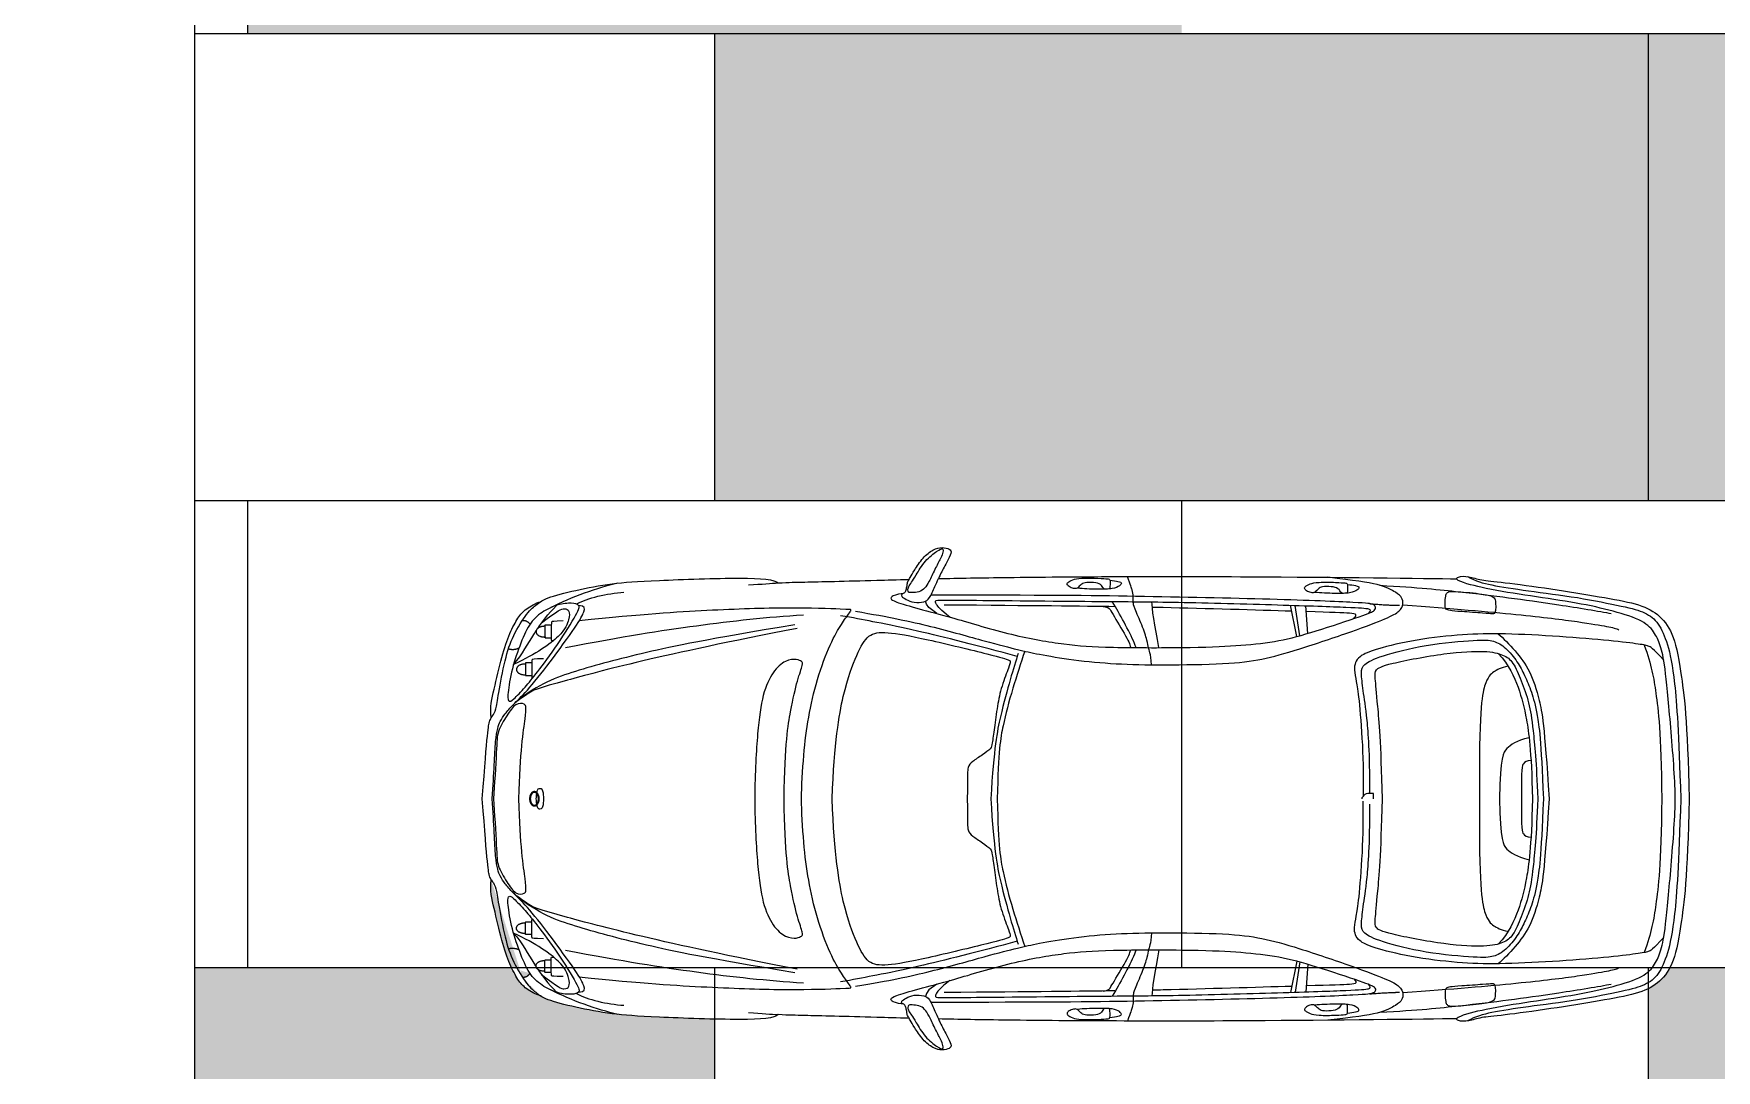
# Model space of a CAD drawing. Header units: metres. Extents: x 1203 to 2640, y 535 to 1122.
# Drawn here: x 1232.49 to 1239.81, y 590.87 to 595.38 of the extents above; entities that cross this region are included whole.
import ezdxf

# ---------------------------------------------------------------- set-up
doc = ezdxf.new("R2010")
doc.units = ezdxf.units.M
doc.layers.add('car', color=253, linetype='Continuous')
doc.layers.add('line work', color=7, linetype='Continuous')
picture_1 = doc.add_image_def('image1.png', size_in_pixel=(941, 730))

msp = doc.modelspace()

# ---------------------------------------------------------------- hatches: boundary and pattern name
at = {"layer": 'line work', "lineweight": -3}
h = msp.add_hatch(color=9, dxfattribs=at)
h.dxf.hatch_style = 1
h.paths.add_polyline_path([(1237.488, 597.408), (1233.424, 597.408), (1233.424, 595.376), (1237.488, 595.376)])
h = msp.add_hatch(color=8, dxfattribs=at)
h.dxf.hatch_style = 1
h.paths.add_polyline_path([(1239.52, 595.376), (1235.456, 595.376), (1235.456, 593.344), (1239.52, 593.344)])
h = msp.add_hatch(color=9, dxfattribs=at)
h.dxf.hatch_style = 1
h.paths.add_polyline_path([(1243.584, 595.376), (1239.52, 595.376), (1239.52, 593.344), (1243.584, 593.344)])
h = msp.add_hatch(color=9, dxfattribs=at)
h.dxf.hatch_style = 1
edge = h.paths.add_edge_path()
edge.add_spline(control_points=[(1235.456, 591.088), (1235.3731, 591.0899), (1235.1715, 591.0978), (1235.0797, 591.1034), (1235.0335, 591.1085)], knot_values=[46.563388, 46.563388, 46.563388, 46.563388, 47.247871, 48.095974, 48.095974, 48.095974, 48.095974], degree=3, periodic=0)
edge.add_spline(control_points=[(1235.0335, 591.1085), (1235.0252, 591.1094), (1234.9636, 591.1168), (1234.8465, 591.1391), (1234.733, 591.1688), (1234.7054, 591.1837), (1234.6973, 591.1892), (1234.6973, 591.1892), (1234.6973, 591.1892), (1234.6973, 591.1892)], knot_values=[43.832254, 43.832254, 43.832254, 43.832254, 43.98415, 44.98415, 45.98415, 46.563388, 46.563388, 46.563388, 46.563388, 46.563388, 46.563388, 46.563388], degree=3, periodic=0)
edge.add_spline(control_points=[(1234.6973, 591.1892), (1234.6914, 591.1931), (1234.6752, 591.2065), (1234.6506, 591.2249), (1234.6251, 591.2608), (1234.6187, 591.2705)], knot_values=[6.669698, 6.669698, 6.669698, 6.669698, 7.09046, 8.09046, 8.420762, 8.420762, 8.420762, 8.420762], degree=3, periodic=0)
edge.add_spline(control_points=[(1234.6973, 591.1892), (1234.6775, 591.1951), (1234.6308, 591.2209), (1234.6021, 591.2534), (1234.5811, 591.2915), (1234.5717, 591.312)], knot_values=[41.033152, 41.033152, 41.033152, 41.033152, 42.033152, 43.033152, 43.832254, 43.832254, 43.832254, 43.832254], degree=3, periodic=0)
edge.add_spline(control_points=[(1234.6518, 591.2872), (1234.6398, 591.2693), (1234.6187, 591.2705)], knot_values=[0, 0, 0, 1, 1, 1], degree=2, periodic=0)
edge.add_spline(control_points=[(1234.4829, 591.6944), (1234.4772, 591.6463), (1234.4943, 591.5784), (1234.5292, 591.423), (1234.5552, 591.3493), (1234.5694, 591.3171), (1234.5717, 591.312)], knot_values=[37.832254, 37.832254, 37.832254, 37.832254, 38.832254, 39.832254, 40.832254, 41.033152, 41.033152, 41.033152, 41.033152], degree=3, periodic=0)
edge.add_line((1234.5717, 591.312), (1233.1927, 591.312))
edge.add_line((1233.1927, 591.312), (1233.1927, 589.28))
edge.add_line((1233.1927, 589.28), (1234.5257, 589.28))
edge.add_spline(control_points=[(1234.5257, 589.28), (1234.5269, 589.2844), (1234.5398, 589.3324), (1234.5646, 589.4027), (1234.6001, 589.4695), (1234.6308, 589.5043), (1234.6775, 589.5302), (1234.6973, 589.536)], knot_values=[28.738873, 28.738873, 28.738873, 28.738873, 28.83926, 29.83926, 30.83926, 31.83926, 32.83926, 32.83926, 32.83926, 32.83926], degree=3, periodic=0)
edge.add_spline(control_points=[(1234.6973, 589.536), (1234.7054, 589.5415), (1234.733, 589.5565), (1234.8465, 589.5861), (1234.9636, 589.6084), (1235.0252, 589.6158), (1235.0335, 589.6167)], knot_values=[26.007738, 26.007738, 26.007738, 26.007738, 26.586976, 27.586976, 28.586976, 28.738873, 28.738873, 28.738873, 28.738873], degree=3, periodic=0)
edge.add_spline(control_points=[(1235.0335, 589.6167), (1235.0797, 589.6218), (1235.1715, 589.6274), (1235.3731, 589.6354), (1235.456, 589.6372)], knot_values=[24.475153, 24.475153, 24.475153, 24.475153, 25.323256, 26.007738, 26.007738, 26.007738, 26.007738], degree=3, periodic=0)
edge.add_line((1235.456, 589.6372), (1235.456, 591.088))
h = msp.add_hatch(color=9, dxfattribs=at)
h.dxf.hatch_style = 1
edge = h.paths.add_edge_path()
edge.add_line((1243.584, 591.312), (1239.6131, 591.312))
edge.add_spline(control_points=[(1239.6131, 591.312), (1239.5983, 591.2836), (1239.5693, 591.251), (1239.5339, 591.2283), (1239.52, 591.2212)], knot_values=[69.120782, 69.120782, 69.120782, 69.120782, 69.953985, 70.40433, 70.40433, 70.40433, 70.40433], degree=3, periodic=0)
edge.add_line((1239.52, 591.1884), (1239.52, 589.504))
edge.add_spline(control_points=[(1239.52, 589.504), (1239.5339, 589.497), (1239.5739, 589.4713), (1239.6222, 589.413), (1239.6422, 589.3319), (1239.6513, 589.28)], knot_values=[73.815172, 73.815172, 73.815172, 73.815172, 74.265517, 75.265517, 76.021472, 76.021472, 76.021472, 76.021472], degree=3, periodic=0)
edge.add_line((1239.6513, 589.28), (1243.584, 589.28))
edge.add_line((1243.584, 589.28), (1243.584, 591.312))

# ---------------------------------------------------------------- linework, layer by layer
at = {"layer": 'car'}
for points in [[(1236.4227, 592.8529), (1236.3881, 592.8785), (1236.377, 592.8939), (1236.3728, 592.9063)], [(1237.1994, 592.8825), (1237.1859, 592.905)], [(1237.9888, 592.7527), (1237.9611, 592.889)], [(1238.0026, 592.7564), (1237.982, 592.8883)], [(1238.0368, 592.7662), (1238.0287, 592.8868)], [(1237.9888, 591.3408), (1237.9611, 591.2045)], [(1238.0026, 591.337), (1237.982, 591.2051)], [(1238.0368, 591.3272), (1238.0287, 591.2067)], [(1236.4227, 591.2406), (1236.3881, 591.215), (1236.377, 591.1995), (1236.3728, 591.1871)], [(1237.1994, 591.2109), (1237.1859, 591.1884)]]:
    msp.add_lwpolyline(points, dxfattribs=at)
for points, knots in [([(1238.6885, 593.0099), (1238.6857, 593.0079), (1238.6845, 593.0058), (1238.6848, 593.0036), (1238.5535, 593.0058), (1237.6989, 593.0169), (1236.8373, 593.0125), (1236.515, 593.0066), (1236.4292, 593.0047), (1236.4316, 593.0102), (1236.4419, 593.0326), (1236.4656, 593.0756), (1236.4881, 593.1197), (1236.4805, 593.1336), (1236.4465, 593.1427), (1236.4063, 593.1331), (1236.3618, 593.0977), (1236.3221, 593.0374), (1236.3094, 593.0155), (1236.3028, 593.0043), (1236.3013, 593.0016), (1236.2503, 593.0003), (1236.0572, 592.9948), (1235.8474, 592.9895), (1235.7812, 592.9887), (1235.7325, 592.9859), (1235.7176, 593.0014), (1235.5981, 593.0121), (1235.1682, 592.996), (1235.0097, 592.9854), (1234.8465, 592.9543), (1234.733, 592.9247), (1234.7054, 592.9097), (1234.6973, 592.9043), (1234.6775, 592.8984), (1234.6308, 592.8726), (1234.6001, 592.8377), (1234.5646, 592.7709), (1234.5292, 592.6705), (1234.4943, 592.5151), (1234.4772, 592.4471), (1234.4829, 592.3991), (1234.4805, 592.3953), (1234.4737, 592.3815), (1234.4661, 592.3397), (1234.4444, 592.0467), (1234.4661, 591.7537), (1234.4737, 591.7119), (1234.4805, 591.6982), (1234.4829, 591.6944), (1234.4772, 591.6463), (1234.4943, 591.5784), (1234.5292, 591.423), (1234.5646, 591.3225), (1234.6001, 591.2557), (1234.6308, 591.2209), (1234.6775, 591.1951), (1234.6973, 591.1892), (1234.7054, 591.1837), (1234.733, 591.1688), (1234.8465, 591.1391), (1235.0097, 591.108), (1235.1682, 591.0975), (1235.5981, 591.0813), (1235.7176, 591.092), (1235.7325, 591.1075), (1235.7812, 591.1048), (1235.8474, 591.1039), (1236.0572, 591.0986), (1236.2503, 591.0932), (1236.3013, 591.0918), (1236.3028, 591.0892), (1236.3094, 591.078), (1236.3221, 591.0561), (1236.3618, 590.9958), (1236.4063, 590.9604), (1236.4465, 590.9508), (1236.4805, 590.9599), (1236.4881, 590.9738), (1236.4656, 591.0178), (1236.4419, 591.0608), (1236.4316, 591.0833), (1236.4292, 591.0887), (1236.515, 591.0868), (1236.8373, 591.0809), (1237.6989, 591.0765), (1238.5535, 591.0876), (1238.6848, 591.0898), (1238.6845, 591.0877), (1238.6857, 591.0856), (1238.6885, 591.0835), (1238.7047, 591.0767), (1238.7427, 591.0793), (1238.787, 591.0964), (1238.8738, 591.1026), (1239.0935, 591.1323), (1239.3151, 591.1692), (1239.4727, 591.1962), (1239.5618, 591.2394), (1239.6276, 591.3187), (1239.6573, 591.4655), (1239.6897, 591.7059), (1239.696, 592.0467), (1239.6897, 592.3875), (1239.6573, 592.628), (1239.6276, 592.7748), (1239.5618, 592.854), (1239.4727, 592.8972), (1239.3151, 592.9243), (1239.0935, 592.9612), (1238.8738, 592.9909), (1238.787, 592.9971), (1238.7427, 593.0142), (1238.7047, 593.0168), (1238.6885, 593.0099)], [9.811373, 9.811373, 9.811373, 9.811373, 10.30411, 10.30411, 10.30411, 11.197316, 12.197316, 12.644155, 12.644155, 12.644155, 12.969408, 13.969408, 14.969408, 15.969408, 16.969408, 17.969408, 18.969408, 19.969408, 20.969408, 21.294549, 21.294549, 21.294549, 21.606904, 22.606904, 23.220672, 23.220672, 23.220672, 24.159635, 25.159635, 26.159635, 27.159635, 28.159635, 28.738873, 28.738873, 28.738873, 29.738873, 30.738873, 31.738873, 32.738873, 33.738873, 34.738873, 34.738873, 34.738873, 35.285563, 36.285563, 36.285563, 36.285563, 37.285563, 37.832254, 37.832254, 37.832254, 38.832254, 39.832254, 40.832254, 41.832254, 42.832254, 43.832254, 43.832254, 43.832254, 44.411492, 45.411492, 46.411492, 47.411492, 48.411492, 49.350455, 49.350455, 49.350455, 49.964223, 50.964223, 51.276578, 51.276578, 51.276578, 51.601719, 52.601719, 53.601719, 54.601719, 55.601719, 56.601719, 57.601719, 58.601719, 59.601719, 59.926972, 59.926972, 59.926972, 60.373811, 61.373811, 62.267016, 62.267016, 62.267016, 62.759754, 62.759754, 62.759754, 63.571127, 64.571127, 65.571127, 66.571127, 67.571127, 68.571127, 69.571127, 70.571127, 71.571127, 72.571127, 72.571127, 72.571127, 73.571127, 74.571127, 75.571127, 76.571127, 77.571127, 78.571127, 79.571127, 80.571127, 81.571127, 82.382499, 82.382499, 82.382499, 82.382499]), ([(1236.3013, 593.0016), (1236.2981, 592.9962), (1236.2915, 592.9838), (1236.2921, 592.9769), (1236.2913, 592.9715), (1236.2906, 592.966), (1236.2871, 592.9526), (1236.2828, 592.9416), (1236.268, 592.9373), (1236.267, 592.9282), (1236.2866, 592.9144), (1236.3221, 592.8986), (1236.3699, 592.9029), (1236.3895, 592.9144), (1236.4126, 592.9656), (1236.4241, 592.9934), (1236.4292, 593.0047)], [18.325141, 18.325141, 18.325141, 18.325141, 19, 20, 20, 20, 21, 22, 23, 24, 25, 26, 27, 28, 29, 29.674747, 29.674747, 29.674747, 29.674747]), ([(1238.7321, 593.0136), (1238.7683, 592.9935), (1238.8257, 592.9772), (1238.9871, 592.952), (1239.2132, 592.9243), (1239.4197, 592.882), (1239.508, 592.8594), (1239.5641, 592.8142), (1239.6028, 592.7259), (1239.6342, 592.5836), (1239.6509, 592.3378), (1239.6597, 592.0467), (1239.6509, 591.7556), (1239.6342, 591.5098), (1239.6028, 591.3676), (1239.5641, 591.2793), (1239.508, 591.2341), (1239.4197, 591.2114), (1239.2132, 591.1691), (1238.9871, 591.1414), (1238.8257, 591.1163), (1238.7683, 591.1), (1238.7321, 591.0799)], [0, 0, 0, 0, 1, 2, 3, 4, 5, 6, 7, 8, 9, 9, 9, 10, 11, 12, 13, 14, 15, 16, 17, 18, 18, 18, 18]), ([(1237.1754, 592.9978), (1237.19, 592.9961), (1237.2211, 592.9916), (1237.2281, 592.9849), (1237.2205, 592.9737), (1237.1907, 592.9587), (1237.1269, 592.9581), (1237.0565, 592.9602), (1237.0334, 592.9631), (1237.0325, 592.9632)], [0.348642, 0.348642, 0.348642, 0.348642, 1, 2, 3, 4, 5, 6, 6.040441, 6.040441, 6.040441, 6.040441]), ([(1238.2091, 592.9796), (1238.2237, 592.9779), (1238.2548, 592.9734), (1238.2618, 592.9666), (1238.2542, 592.9554), (1238.2244, 592.9404), (1238.1606, 592.9399), (1238.0902, 592.942), (1238.0671, 592.9449), (1238.0662, 592.945)], [0.348642, 0.348642, 0.348642, 0.348642, 1, 2, 3, 4, 5, 6, 6.040441, 6.040441, 6.040441, 6.040441]), ([(1238.6848, 591.0898), (1238.6852, 591.092), (1238.6872, 591.0943), (1238.6908, 591.0966), (1238.7194, 591.1097), (1238.8153, 591.1344), (1239.0051, 591.1644), (1239.213, 591.1943), (1239.3691, 591.2293), (1239.5033, 591.2716), (1239.5493, 591.3263), (1239.5748, 591.3847), (1239.5931, 591.4737), (1239.6171, 591.74), (1239.6364, 591.9827), (1239.6358, 592.0467), (1239.6364, 592.1108), (1239.6171, 592.3535), (1239.5931, 592.6197), (1239.5748, 592.7087), (1239.5493, 592.7671), (1239.5033, 592.8218), (1239.3691, 592.8641), (1239.213, 592.8991), (1239.0051, 592.929), (1238.8153, 592.959), (1238.7194, 592.9837), (1238.6908, 592.9968), (1238.6872, 592.9991), (1238.6852, 593.0014), (1238.6848, 593.0036)], [0, 0, 0, 0, 0.507262, 0.507262, 0.507262, 1.359712, 2.359712, 3.359712, 4.359712, 5.359712, 6.359712, 7.359712, 8.359712, 9.359712, 10.359712, 10.359712, 10.359712, 11.359712, 12.359712, 13.359712, 14.359712, 15.359712, 16.359712, 17.359712, 18.359712, 19.359712, 20.212163, 20.212163, 20.212163, 20.719425, 20.719425, 20.719425, 20.719425]), ([(1234.4829, 592.3991), (1234.4849, 592.4022), (1234.4915, 592.4098), (1234.5048, 592.4334), (1234.512, 592.4919), (1234.5435, 592.6585), (1234.5759, 592.7558), (1234.6412, 592.8615), (1234.6752, 592.887), (1234.6914, 592.9003), (1234.6973, 592.9043)], [1.54669, 1.54669, 1.54669, 1.54669, 2, 3, 4, 5, 6, 7, 8, 8.420762, 8.420762, 8.420762, 8.420762]), ([(1234.8633, 591.2054), (1234.8921, 591.2063), (1234.8906, 591.2297), (1234.8614, 591.2844), (1234.7352, 591.458), (1234.6331, 591.5864), (1234.5762, 591.6375), (1234.5412, 591.6798), (1234.523, 591.7046), (1234.4989, 591.768), (1234.496, 591.9329), (1234.4872, 592.0467), (1234.496, 592.1605), (1234.4989, 592.3254), (1234.523, 592.3889), (1234.5412, 592.4137), (1234.5762, 592.456), (1234.6331, 592.507), (1234.7352, 592.6354), (1234.8614, 592.809), (1234.8906, 592.8638), (1234.8921, 592.8871), (1234.8633, 592.8881)], [0, 0, 0, 0, 1, 2, 3, 4, 5, 6, 7, 8, 9, 9, 9, 10, 11, 12, 13, 14, 15, 16, 17, 18, 18, 18, 18]), ([(1234.7021, 592.8117), (1234.7752, 592.8688), (1234.803, 592.8776), (1234.8254, 592.8658), (1234.823, 592.8321), (1234.8004, 592.7622), (1234.6806, 592.6785), (1234.5803, 592.6307), (1234.6192, 592.6767), (1234.6469, 592.7281), (1234.6752, 592.7726), (1234.6785, 592.7776)], [0, 0, 0, 0, 1, 2, 3, 4, 5, 5, 5, 6, 6.129685, 6.129685, 6.129685, 6.129685]), ([(1234.8664, 591.2718), (1235.147, 591.2432), (1235.4339, 591.2254), (1235.7875, 591.2132), (1236.0432, 591.2228), (1236.0485, 591.2238), (1236.0494, 591.2271), (1236.0413, 591.2382), (1236.0106, 591.2817), (1235.9599, 591.3645), (1235.8991, 591.5277), (1235.8618, 591.6943), (1235.8422, 591.8474), (1235.8342, 591.9928), (1235.8334, 592.0467), (1235.8342, 592.1007), (1235.8422, 592.246), (1235.8618, 592.3992), (1235.8991, 592.5657), (1235.9599, 592.7289), (1236.0106, 592.8117), (1236.0413, 592.8553), (1236.0494, 592.8663), (1236.0485, 592.8696), (1236.0432, 592.8706), (1235.7875, 592.8802), (1235.4339, 592.868), (1235.147, 592.8502), (1234.8664, 592.8217)], [0, 0, 0, 0, 1, 2, 3, 4, 5, 6, 7, 8, 9, 10, 11, 12, 12, 12, 13, 14, 15, 16, 17, 18, 19, 20, 21, 22, 23, 24, 24, 24, 24]), ([(1237.2897, 592.7045), (1237.2723, 592.7502), (1237.2308, 592.8293), (1237.1994, 592.8825), (1237.0546, 592.8846), (1236.8525, 592.8865), (1236.4548, 592.8897)], [0, 0, 0, 0, 1, 1, 1, 1.647053, 1.647053, 1.647053, 1.647053]), ([(1237.9664, 592.8629), (1237.8187, 592.8672), (1237.573, 592.8748), (1237.3757, 592.8793), (1237.3599, 592.8796)], [2.031077, 2.031077, 2.031077, 2.031077, 3, 3.084546, 3.084546, 3.084546, 3.084546]), ([(1238.237, 592.8307), (1238.2526, 592.848), (1238.2472, 592.8548), (1238.1417, 592.8577), (1238.0305, 592.861)], [0, 0, 0, 0, 1, 1.877916, 1.877916, 1.877916, 1.877916]), ([(1235.9663, 592.0467), (1235.9773, 591.7982), (1236.0143, 591.5717), (1236.0761, 591.4097), (1236.1228, 591.3273), (1236.1955, 591.3177), (1236.3575, 591.3466), (1236.6842, 591.4262), (1236.7432, 591.444), (1236.7421, 591.4502), (1236.7394, 591.4661), (1236.703, 591.5572), (1236.6854, 591.6416), (1236.6728, 591.7416), (1236.6619, 591.8118), (1236.661, 591.8262), (1236.6223, 591.8551), (1236.5737, 591.8866), (1236.5557, 591.9055), (1236.5557, 591.9406), (1236.5548, 592.0467), (1236.5557, 592.1528), (1236.5557, 592.1879), (1236.5737, 592.2069), (1236.6223, 592.2384), (1236.661, 592.2672), (1236.6619, 592.2816), (1236.6728, 592.3519), (1236.6854, 592.4518), (1236.703, 592.5362), (1236.7394, 592.6273), (1236.7421, 592.6432), (1236.7432, 592.6494), (1236.6842, 592.6673), (1236.3575, 592.7469), (1236.1955, 592.7757), (1236.1228, 592.7661), (1236.0761, 592.6838), (1236.0143, 592.5218), (1235.9773, 592.2953), (1235.9663, 592.0467)], [0, 0, 0, 0, 1, 2, 3, 4, 5, 6, 7, 8, 9, 10, 11, 12, 13, 14, 15, 16, 17, 18, 18, 18, 19, 20, 21, 22, 23, 24, 25, 26, 27, 28, 29, 30, 31, 32, 33, 34, 35, 36, 36, 36, 36]), ([(1239.5857, 592.6501), (1239.5358, 592.7045), (1239.5223, 592.7115), (1239.4797, 592.7204), (1239.3397, 592.737), (1239.1027, 592.7559), (1238.8581, 592.7671), (1238.6944, 592.7618), (1238.4823, 592.7364), (1238.3086, 592.692), (1238.2589, 592.6643), (1238.243, 592.64), (1238.2371, 592.6099), (1238.2477, 592.5585), (1238.2584, 592.4974), (1238.2759, 592.2919), (1238.2794, 592.1246), (1238.2776, 592.0571)], [0, 0, 0, 0, 1, 2, 3, 4, 5, 6, 7, 8, 9, 10, 11, 12, 13, 14, 14.950636, 14.950636, 14.950636, 14.950636]), ([(1238.3072, 592.0701), (1238.3067, 592.256), (1238.2944, 592.4098), (1238.2766, 592.5226), (1238.2676, 592.601), (1238.2748, 592.6307), (1238.3442, 592.6667), (1238.5459, 592.719), (1238.7864, 592.7397), (1238.8458, 592.7361), (1238.898, 592.7073), (1238.9512, 592.6415), (1238.98, 592.5848), (1239.0115, 592.5145), (1239.034, 592.4236), (1239.052, 592.3065), (1239.0619, 592.0467), (1239.052, 591.7869), (1239.034, 591.6699), (1239.0115, 591.5789), (1238.98, 591.5087), (1238.9512, 591.4519), (1238.898, 591.3862), (1238.8458, 591.3574), (1238.7864, 591.3538), (1238.5459, 591.3745), (1238.3442, 591.4267), (1238.2748, 591.4627), (1238.2676, 591.4925), (1238.2766, 591.5708), (1238.2944, 591.6837), (1238.3067, 591.8375), (1238.3072, 592.0233)], [0, 0, 0, 0, 0.960685, 1.960685, 2.960685, 3.960685, 4.960685, 5.960685, 6.960685, 7.960685, 8.960685, 9.960685, 10.960685, 11.960685, 12.960685, 13.960685, 13.960685, 13.960685, 14.960685, 15.960685, 16.960685, 17.960685, 18.960685, 19.960685, 20.960685, 21.960685, 22.960685, 23.960685, 24.960685, 25.960685, 26.960685, 27.921371, 27.921371, 27.921371, 27.921371]), ([(1238.8646, 592.7644), (1238.888, 592.7468), (1238.9411, 592.6892), (1239.0051, 592.6072), (1239.0456, 592.4802), (1239.0663, 592.3713), (1239.087, 592.0467), (1239.0663, 591.7222), (1239.0456, 591.6132), (1239.0051, 591.4862), (1238.9411, 591.4043), (1238.888, 591.3466), (1238.8646, 591.329)], [0, 0, 0, 0, 1, 2, 3, 4, 4, 4, 5, 6, 7, 8, 8, 8, 8]), ([(1239.5007, 592.7157), (1239.5331, 592.628), (1239.5519, 592.5101), (1239.5738, 592.3399), (1239.5775, 592.0467), (1239.5738, 591.7536), (1239.5519, 591.5833), (1239.5331, 591.4654), (1239.5007, 591.3778)], [0, 0, 0, 0, 0.881811, 1.881811, 1.881811, 1.881811, 2.881811, 3.763623, 3.763623, 3.763623, 3.763623]), ([(1234.7107, 592.6563), (1234.6658, 592.655), (1234.6608, 592.6525), (1234.6592, 592.6494), (1234.6592, 592.5728), (1234.6597, 592.5719), (1234.6615, 592.5714), (1234.6629, 592.5714)], [0, 0, 0, 0, 1, 2, 3, 4, 4.488989, 4.488989, 4.488989, 4.488989]), ([(1235.7574, 592.0467), (1235.7618, 591.803), (1235.7874, 591.6506), (1235.8163, 591.525), (1235.8419, 591.4572), (1235.8352, 591.4505), (1235.8163, 591.4383), (1235.7641, 591.4416), (1235.7085, 591.4905), (1235.6629, 591.5873), (1235.6418, 591.7452), (1235.6306, 591.9286), (1235.6298, 592.0467), (1235.6306, 592.1648), (1235.6418, 592.3483), (1235.6629, 592.5062), (1235.7085, 592.6029), (1235.7641, 592.6518), (1235.8163, 592.6552), (1235.8352, 592.6429), (1235.8419, 592.6363), (1235.8163, 592.5684), (1235.7874, 592.4428), (1235.7618, 592.2905), (1235.7574, 592.0467)], [0, 0, 0, 0, 1, 2, 3, 4, 5, 6, 7, 8, 9, 10, 10, 10, 11, 12, 13, 14, 15, 16, 17, 18, 19, 20, 20, 20, 20]), ([(1236.777, 592.6791), (1236.7653, 592.6476), (1236.7437, 592.5728), (1236.6987, 592.4125), (1236.6707, 592.2711), (1236.6572, 592.0467), (1236.6707, 591.8223), (1236.6987, 591.6809), (1236.7437, 591.5206), (1236.7653, 591.4459), (1236.777, 591.4143)], [0, 0, 0, 0, 1, 2, 3, 3, 3, 4, 5, 6, 6, 6, 6]), ([(1236.8049, 592.6889), (1236.7879, 592.6381), (1236.7465, 592.5116), (1236.7087, 592.364), (1236.6898, 592.2586), (1236.6853, 592.0467), (1236.6898, 591.8348), (1236.7087, 591.7295), (1236.7465, 591.5819), (1236.7879, 591.4553), (1236.8049, 591.4045)], [0, 0, 0, 0, 0.85838, 1.85838, 2.85838, 2.85838, 2.85838, 3.85838, 4.85838, 5.71676, 5.71676, 5.71676, 5.71676]), ([(1238.3613, 592.0467), (1238.3559, 591.7951), (1238.3388, 591.6194), (1238.3289, 591.5114), (1238.3289, 591.4861), (1238.3676, 591.4618), (1238.6477, 591.4087), (1238.8179, 591.4015), (1238.8901, 591.4193), (1238.9303, 591.449), (1238.9662, 591.5309), (1239.0007, 591.6294), (1239.016, 591.729), (1239.0315, 591.8862), (1239.0374, 592.0467), (1239.0315, 592.2073), (1239.016, 592.3644), (1239.0007, 592.464), (1238.9662, 592.5626), (1238.9303, 592.6444), (1238.8901, 592.6741), (1238.8179, 592.692), (1238.6477, 592.6847), (1238.3676, 592.6316), (1238.3289, 592.6073), (1238.3289, 592.5821), (1238.3388, 592.474), (1238.3559, 592.2984), (1238.3613, 592.0467)], [0, 0, 0, 0, 1, 2, 3, 4, 5, 6, 7, 8, 9, 10, 11, 12, 12, 12, 13, 14, 15, 16, 17, 18, 19, 20, 21, 22, 23, 24, 24, 24, 24]), ([(1238.8659, 592.6787), (1238.9126, 592.6289), (1238.9578, 592.5268), (1238.9885, 592.4049), (1239.0089, 592.2649), (1239.0147, 592.0467), (1239.0089, 591.8286), (1238.9885, 591.6885), (1238.9578, 591.5667), (1238.9126, 591.4646), (1238.8659, 591.4147)], [0, 0, 0, 0, 1, 2, 3, 3, 3, 4, 5, 6, 6, 6, 6]), ([(1238.9087, 592.6233), (1238.8747, 592.6161), (1238.8458, 592.6005), (1238.8058, 592.5672), (1238.7813, 592.4249), (1238.7836, 592.0467), (1238.7813, 591.6686), (1238.8058, 591.5263), (1238.8458, 591.4929), (1238.8747, 591.4774), (1238.9087, 591.4701)], [0, 0, 0, 0, 1, 2, 3, 3, 3, 4, 5, 6, 6, 6, 6]), ([(1234.6031, 592.0467), (1234.6085, 591.8432), (1234.6391, 591.6567), (1234.6328, 591.6324), (1234.5897, 591.6278), (1234.5516, 591.6826), (1234.5078, 591.7565), (1234.5078, 591.8132), (1234.4974, 591.9863), (1234.4924, 592.0467), (1234.4974, 592.1072), (1234.5078, 592.2802), (1234.5078, 592.337), (1234.5516, 592.4108), (1234.5897, 592.4657), (1234.6328, 592.461), (1234.6391, 592.4367), (1234.6085, 592.2503), (1234.6031, 592.0467)], [0, 0, 0, 0, 1, 2, 3, 4, 5, 6, 7, 7, 7, 8, 9, 10, 11, 12, 13, 14, 14, 14, 14]), ([(1239, 592.3124), (1238.9425, 592.2981), (1238.8992, 592.2659), (1238.8736, 592.2314), (1238.8714, 592.0467), (1238.8736, 591.8621), (1238.8992, 591.8276), (1238.9425, 591.7953), (1239, 591.7811)], [0, 0, 0, 0, 1, 2, 2, 2, 3, 4, 4, 4, 4]), ([(1239.008, 592.2137), (1238.9894, 592.2136), (1238.9723, 592.2006), (1238.9652, 592.1816), (1238.9664, 592.0467), (1238.9652, 591.9118), (1238.9723, 591.8929), (1238.9894, 591.8799), (1239.008, 591.8798)], [0, 0, 0, 0, 1, 2, 2, 2, 3, 4, 4, 4, 4]), ([(1234.6814, 592.0241), (1234.6805, 592.03), (1234.6796, 592.0374), (1234.6789, 592.0467), (1234.6796, 592.0561), (1234.6805, 592.0635), (1234.6814, 592.0693)], [0, 0, 0, 0, 0.2081908, 0.2081908, 0.2081908, 0.4163816, 0.4163816, 0.4163816, 0.4163816]), ([(1234.6821, 592.0732), (1234.6855, 592.0917), (1234.6964, 592.0917), (1234.7102, 592.0917), (1234.7102, 592.0467), (1234.7102, 592.0018), (1234.6964, 592.0018), (1234.6855, 592.0018), (1234.6821, 592.0203)], [0, 0, 0, 0, 0.743553, 1.743553, 1.743553, 1.743553, 2.743553, 3.487107, 3.487107, 3.487107, 3.487107]), ([(1239.5857, 591.4433), (1239.5358, 591.389), (1239.5223, 591.3819), (1239.4797, 591.373), (1239.3397, 591.3565), (1239.1027, 591.3376), (1238.8581, 591.3264), (1238.6944, 591.3317), (1238.4823, 591.3571), (1238.3086, 591.4014), (1238.2589, 591.4292), (1238.243, 591.4534), (1238.2371, 591.4835), (1238.2477, 591.5349), (1238.2584, 591.596), (1238.2759, 591.8016), (1238.2794, 591.9689), (1238.2776, 592.0363)], [0, 0, 0, 0, 1, 2, 3, 4, 5, 6, 7, 8, 9, 10, 11, 12, 13, 14, 14.950636, 14.950636, 14.950636, 14.950636]), ([(1234.4829, 591.6944), (1234.4849, 591.6913), (1234.4915, 591.6836), (1234.5048, 591.6601), (1234.512, 591.6015), (1234.5435, 591.4349), (1234.5759, 591.3377), (1234.6412, 591.232), (1234.6752, 591.2065), (1234.6914, 591.1931), (1234.6973, 591.1892)], [1.54669, 1.54669, 1.54669, 1.54669, 2, 3, 4, 5, 6, 7, 8, 8.420762, 8.420762, 8.420762, 8.420762]), ([(1234.7107, 591.4372), (1234.6658, 591.4384), (1234.6608, 591.4409), (1234.6592, 591.4441), (1234.6592, 591.5207), (1234.6597, 591.5215), (1234.6615, 591.522), (1234.6629, 591.5221)], [0, 0, 0, 0, 1, 2, 3, 4, 4.488989, 4.488989, 4.488989, 4.488989]), ([(1234.7021, 591.2818), (1234.7752, 591.2247), (1234.803, 591.2158), (1234.8254, 591.2276), (1234.823, 591.2613), (1234.8004, 591.3312), (1234.6806, 591.4149), (1234.5803, 591.4627), (1234.6192, 591.4167), (1234.6469, 591.3653), (1234.6752, 591.3209), (1234.6785, 591.3158)], [0, 0, 0, 0, 1, 2, 3, 4, 5, 5, 5, 6, 6.129685, 6.129685, 6.129685, 6.129685]), ([(1237.2897, 591.3889), (1237.2723, 591.3432), (1237.2308, 591.2641), (1237.1994, 591.2109), (1237.0546, 591.2088), (1236.8525, 591.207), (1236.4548, 591.2037)], [0, 0, 0, 0, 1, 1, 1, 1.647053, 1.647053, 1.647053, 1.647053]), ([(1238.237, 591.2627), (1238.2526, 591.2454), (1238.2472, 591.2387), (1238.1417, 591.2357), (1238.0305, 591.2325)], [0, 0, 0, 0, 1, 1.877916, 1.877916, 1.877916, 1.877916]), ([(1236.3013, 591.0918), (1236.2981, 591.0973), (1236.2915, 591.1096), (1236.2921, 591.1165), (1236.2913, 591.122), (1236.2906, 591.1274), (1236.2871, 591.1408), (1236.2828, 591.1518), (1236.268, 591.1561), (1236.267, 591.1652), (1236.2866, 591.1791), (1236.3221, 591.1949), (1236.3699, 591.1906), (1236.3895, 591.1791), (1236.4126, 591.1279), (1236.4241, 591.1001), (1236.4292, 591.0887)], [18.325141, 18.325141, 18.325141, 18.325141, 19, 20, 20, 20, 21, 22, 23, 24, 25, 26, 27, 28, 29, 29.674747, 29.674747, 29.674747, 29.674747]), ([(1237.9664, 591.2306), (1237.8187, 591.2262), (1237.573, 591.2186), (1237.3757, 591.2142), (1237.3599, 591.2138)], [2.031077, 2.031077, 2.031077, 2.031077, 3, 3.084546, 3.084546, 3.084546, 3.084546]), ([(1237.1754, 591.0956), (1237.19, 591.0973), (1237.2211, 591.1018), (1237.2281, 591.1086), (1237.2205, 591.1198), (1237.1907, 591.1348), (1237.1269, 591.1353), (1237.0565, 591.1332), (1237.0334, 591.1303), (1237.0325, 591.1302)], [0.348642, 0.348642, 0.348642, 0.348642, 1, 2, 3, 4, 5, 6, 6.040441, 6.040441, 6.040441, 6.040441]), ([(1238.2091, 591.1138), (1238.2237, 591.1155), (1238.2548, 591.1201), (1238.2618, 591.1268), (1238.2542, 591.138), (1238.2244, 591.153), (1238.1606, 591.1535), (1238.0902, 591.1515), (1238.0671, 591.1486), (1238.0662, 591.1484)], [0.348642, 0.348642, 0.348642, 0.348642, 1, 2, 3, 4, 5, 6, 6.040441, 6.040441, 6.040441, 6.040441])]:
    msp.add_open_spline(points, degree=3, knots=knots, dxfattribs=at)
for points, degree in [([(1236.3121, 592.9887), (1236.3071, 592.9812), (1236.2983, 592.969), (1236.296, 592.9551), (1236.2971, 592.9438), (1236.3119, 592.9435), (1236.346, 592.945), (1236.3708, 592.9621), (1236.3871, 592.9877), (1236.413, 593.0454), (1236.4417, 593.0962), (1236.4503, 593.1214), (1236.4509, 593.1394), (1236.427, 593.1288), (1236.3708, 593.0853), (1236.3285, 593.014), (1236.3172, 592.9962), (1236.3121, 592.9887)], 3), ([(1236.0688, 592.8627), (1236.2168, 592.8379), (1236.3985, 592.7992), (1236.648, 592.7278), (1236.7837, 592.6935), (1236.8551, 592.6774), (1237.0142, 592.6497), (1237.2009, 592.6322), (1237.3979, 592.6285), (1237.6904, 592.6322), (1237.8378, 592.6512), (1237.9822, 592.6913), (1238.2434, 592.7788), (1238.3878, 592.8343), (1238.4396, 592.8627), (1238.4542, 592.8948), (1238.4476, 592.9233), (1238.4257, 592.9422), (1238.3564, 592.9816), (1238.239, 592.9969), (1238.1244, 593.0105)], 3), ([(1237.1757, 592.9718), (1237.176, 592.9786), (1237.1773, 593.0037), (1237.1682, 593.0032), (1237.1326, 593.0071), (1237.0433, 593.0082), (1237.0131, 593.0005), (1236.989, 592.9876), (1236.9881, 592.9791), (1236.9999, 592.9661), (1237.0244, 592.96), (1237.0346, 592.963), (1237.0497, 592.9793), (1237.0623, 592.9886), (1237.1072, 592.989), (1237.1377, 592.9818), (1237.148, 592.9586), (1237.1569, 592.9588), (1237.1732, 592.9596), (1237.1753, 592.9626), (1237.1754, 592.9649), (1237.1757, 592.9718)], 3), ([(1237.3564, 592.63), (1237.3528, 592.6819), (1237.3402, 592.7043), (1237.3402, 592.7297), (1237.3159, 592.8017), (1237.2799, 592.8812), (1237.2763, 592.9043), (1237.2771, 592.9043), (1237.277, 592.9277), (1237.2744, 592.9548), (1237.2654, 592.9746), (1237.2519, 593.0137)], 3), ([(1235.0335, 592.9849), (1234.9462, 592.9645), (1234.8299, 592.9238), (1234.7421, 592.8786)], 3), ([(1234.8539, 592.8938), (1234.9032, 592.9207), (1234.9857, 592.9408), (1235.0609, 592.9451)], 3), ([(1235.6027, 592.977), (1235.6618, 592.9814), (1235.7018, 592.9842), (1235.7325, 592.9859)], 3), ([(1236.277, 592.9403), (1236.2439, 592.9355), (1236.2222, 592.9262), (1236.2219, 592.9169), (1236.2315, 592.9065), (1236.3401, 592.8739), (1236.4771, 592.8397), (1236.7558, 592.7546), (1236.9864, 592.7161), (1237.1497, 592.7038), (1237.5615, 592.7038), (1237.7496, 592.7134), (1237.9143, 592.7312), (1238.0584, 592.771), (1238.2926, 592.8489), (1238.3317, 592.8648), (1238.3325, 592.885), (1238.3193, 592.8939), (1238.2906, 592.8997), (1237.9166, 592.915), (1237.2742, 592.9287), (1236.8995, 592.9329), (1236.3967, 592.9325)], 3), ([(1238.2094, 592.9535), (1238.2097, 592.9604), (1238.211, 592.9855), (1238.2019, 592.985), (1238.1662, 592.9889), (1238.077, 592.9899), (1238.0467, 592.9823), (1238.0226, 592.9693), (1238.0218, 592.9609), (1238.0336, 592.9479), (1238.0581, 592.9417), (1238.0683, 592.9447), (1238.0834, 592.9611), (1238.096, 592.9704), (1238.1409, 592.9708), (1238.1714, 592.9636), (1238.1817, 592.9404), (1238.1906, 592.9405), (1238.2069, 592.9414), (1238.209, 592.9444), (1238.209, 592.9467), (1238.2094, 592.9535)], 3), ([(1238.35, 592.9758), (1238.5174, 592.9663), (1238.7108, 592.9466), (1238.9085, 592.9227), (1239.1176, 592.893), (1239.3057, 592.8634), (1239.3574, 592.8528)], 3), ([(1238.6914, 592.9479), (1238.6649, 592.9498), (1238.6526, 592.9488), (1238.6423, 592.9435), (1238.6361, 592.9321), (1238.6337, 592.8973), (1238.6337, 592.8811), (1238.6374, 592.8714), (1238.6528, 592.865), (1238.6953, 592.8619), (1238.8113, 592.8539), (1238.8415, 592.8512), (1238.8444, 592.8512), (1238.8514, 592.8541), (1238.8553, 592.8765), (1238.8535, 592.9097), (1238.8492, 592.9249), (1238.8117, 592.9377), (1238.7179, 592.946), (1238.6914, 592.9479)], 3), ([(1234.6304, 592.5328), (1234.6133, 592.5134), (1234.5748, 592.472), (1234.5602, 592.4684), (1234.5522, 592.4844), (1234.5675, 592.5968), (1234.6069, 592.7142), (1234.6471, 592.8105), (1234.7018, 592.8601), (1234.774, 592.8951), (1234.8367, 592.8995), (1234.8695, 592.8907), (1234.8652, 592.8659), (1234.7718, 592.7142), (1234.6777, 592.5887), (1234.6475, 592.5523), (1234.6304, 592.5328)], 3), ([(1234.6855, 592.7882), (1234.706, 592.8184), (1234.7296, 592.8482), (1234.7668, 592.8883)], 3), ([(1236.4787, 592.8375), (1236.437, 592.8693), (1236.4164, 592.8972), (1236.4156, 592.9084), (1236.4215, 592.9115), (1236.4571, 592.9119), (1237.1739, 592.9047), (1237.4324, 592.9038), (1237.9395, 592.8902), (1238.2403, 592.8794), (1238.3139, 592.8745), (1238.3111, 592.8663), (1238.2992, 592.8525)], 3), ([(1237.1459, 592.8832), (1237.1711, 592.8829), (1237.1792, 592.863), (1237.2529, 592.7452), (1237.2657, 592.7107), (1237.2649, 592.7047)], 3), ([(1237.388, 592.7043), (1237.3726, 592.7995), (1237.3568, 592.8797), (1237.3587, 592.9034)], 3), ([(1238.3071, 592.8957), (1238.3928, 592.8886), (1238.4359, 592.8886)], 2), ([(1238.4499, 592.8902), (1238.6717, 592.8738), (1238.976, 592.8478), (1239.2325, 592.8159), (1239.3483, 592.7947), (1239.3802, 592.7882), (1239.3896, 592.7823)], 3), ([(1235.8145, 592.7881), (1235.2208, 592.6736), (1234.6827, 592.5272), (1234.6703, 592.5207), (1234.5998, 592.4772), (1234.5738, 592.4512)], 3), ([(1235.8049, 592.8034), (1235.4197, 592.7407), (1235.1396, 592.6823), (1234.8339, 592.5999), (1234.6924, 592.5488), (1234.5896, 592.4671)], 3), ([(1234.6187, 592.8229), (1234.6398, 592.8241), (1234.6518, 592.8062)], 2), ([(1234.7448, 592.8022), (1234.7182, 592.8022), (1234.7167, 592.8022), (1234.7167, 592.7989), (1234.7167, 592.7468), (1234.7184, 592.7468), (1234.7202, 592.7468), (1234.7446, 592.7468)], 3), ([(1234.7958, 592.8206), (1234.7509, 592.8193), (1234.7459, 592.8168), (1234.7443, 592.8137), (1234.7443, 592.737), (1234.7449, 592.736), (1234.748, 592.7353), (1234.7553, 592.7361)], 3), ([(1234.8063, 592.7054), (1235.059, 592.7534), (1235.3827, 592.8042), (1235.6828, 592.8379), (1235.8418, 592.8473)], 3), ([(1236.7724, 592.6663), (1236.6068, 592.7115), (1236.2898, 592.7908), (1236.1394, 592.8169), (1236.0583, 592.8349), (1236.0025, 592.843)], 3), ([(1234.5584, 592.6998), (1234.5782, 592.6923), (1234.6042, 592.703)], 2), ([(1234.6597, 592.6379), (1234.6331, 592.6379), (1234.6316, 592.6379), (1234.6316, 592.6346), (1234.6316, 592.5825), (1234.6333, 592.5825), (1234.6352, 592.5825), (1234.6595, 592.5825)], 3), ([(1238.3231, 592.0467), (1238.3231, 592.0669), (1238.3231, 592.0702), (1238.3231, 592.0702), (1238.2857, 592.0702), (1238.2829, 592.0608), (1238.2714, 592.0519), (1238.2714, 592.0467)], 3), ([(1234.6304, 591.5606), (1234.6133, 591.5801), (1234.5748, 591.6214), (1234.5602, 591.6251), (1234.5522, 591.609), (1234.5675, 591.4967), (1234.6069, 591.3792), (1234.6471, 591.2829), (1234.7018, 591.2333), (1234.774, 591.1983), (1234.8367, 591.1939), (1234.8695, 591.2027), (1234.8652, 591.2275), (1234.7718, 591.3792), (1234.6777, 591.5047), (1234.6475, 591.5412), (1234.6304, 591.5606)], 3), ([(1235.8145, 591.3053), (1235.2208, 591.4199), (1234.6827, 591.5662), (1234.6703, 591.5727), (1234.5998, 591.6163), (1234.5738, 591.6423)], 3), ([(1235.8049, 591.29), (1235.4197, 591.3528), (1235.1396, 591.4111), (1234.8339, 591.4936), (1234.6924, 591.5446), (1234.5896, 591.6264)], 3), ([(1234.6597, 591.4555), (1234.6331, 591.4555), (1234.6316, 591.4555), (1234.6316, 591.4588), (1234.6316, 591.5109), (1234.6333, 591.5109), (1234.6352, 591.5109), (1234.6595, 591.5109)], 3), ([(1234.5584, 591.3937), (1234.5782, 591.4011), (1234.6042, 591.3904)], 2), ([(1236.7724, 591.4271), (1236.6068, 591.3819), (1236.2898, 591.3027), (1236.1394, 591.2765), (1236.0583, 591.2585), (1236.0025, 591.2504)], 3), ([(1236.0688, 591.2307), (1236.2168, 591.2555), (1236.3985, 591.2942), (1236.648, 591.3657), (1236.7837, 591.4), (1236.8551, 591.416), (1237.0142, 591.4437), (1237.2009, 591.4613), (1237.3979, 591.4649), (1237.6904, 591.4613), (1237.8378, 591.4423), (1237.9822, 591.4022), (1238.2434, 591.3146), (1238.3878, 591.2592), (1238.4396, 591.2307), (1238.4542, 591.1986), (1238.4476, 591.1702), (1238.4257, 591.1512), (1238.3564, 591.1118), (1238.239, 591.0965), (1238.1244, 591.083)], 3), ([(1237.3564, 591.4635), (1237.3528, 591.4115), (1237.3402, 591.3892), (1237.3402, 591.3638), (1237.3159, 591.2917), (1237.2799, 591.2122), (1237.2763, 591.1892), (1237.2771, 591.1892), (1237.277, 591.1658), (1237.2744, 591.1386), (1237.2654, 591.1188), (1237.2519, 591.0797)], 3), ([(1234.7448, 591.2912), (1234.7182, 591.2912), (1234.7167, 591.2912), (1234.7167, 591.2945), (1234.7167, 591.3466), (1234.7184, 591.3466), (1234.7202, 591.3466), (1234.7446, 591.3466)], 3), ([(1234.7958, 591.2729), (1234.7509, 591.2741), (1234.7459, 591.2766), (1234.7443, 591.2798), (1234.7443, 591.3564), (1234.7449, 591.3574), (1234.748, 591.3581), (1234.7553, 591.3574)], 3), ([(1234.8063, 591.3881), (1235.059, 591.34), (1235.3827, 591.2892), (1235.6828, 591.2555), (1235.8418, 591.2462)], 3), ([(1236.277, 591.1531), (1236.2439, 591.1579), (1236.2222, 591.1672), (1236.2219, 591.1765), (1236.2315, 591.187), (1236.3401, 591.2195), (1236.4771, 591.2538), (1236.7558, 591.3389), (1236.9864, 591.3773), (1237.1497, 591.3897), (1237.5615, 591.3897), (1237.7496, 591.38), (1237.9143, 591.3622), (1238.0584, 591.3224), (1238.2926, 591.2445), (1238.3317, 591.2286), (1238.3325, 591.2085), (1238.3193, 591.1996), (1238.2906, 591.1938), (1237.9166, 591.1784), (1237.2742, 591.1647), (1236.8995, 591.1606), (1236.3967, 591.1609)], 3), ([(1237.1459, 591.2102), (1237.1711, 591.2105), (1237.1792, 591.2304), (1237.2529, 591.3483), (1237.2657, 591.3828), (1237.2649, 591.3887)], 3), ([(1237.388, 591.3892), (1237.3726, 591.294), (1237.3568, 591.2138), (1237.3587, 591.19)], 3), ([(1234.6187, 591.2705), (1234.6398, 591.2693), (1234.6518, 591.2872)], 2), ([(1234.6855, 591.3052), (1234.706, 591.2751), (1234.7296, 591.2452), (1234.7668, 591.2052)], 3), ([(1236.4787, 591.256), (1236.437, 591.2242), (1236.4164, 591.1963), (1236.4156, 591.185), (1236.4215, 591.1819), (1236.4571, 591.1815), (1237.1739, 591.1888), (1237.4324, 591.1897), (1237.9395, 591.2032), (1238.2403, 591.214), (1238.3139, 591.219), (1238.3111, 591.2271), (1238.2992, 591.241)], 3), ([(1238.4499, 591.2032), (1238.6717, 591.2196), (1238.976, 591.2456), (1239.2325, 591.2775), (1239.3483, 591.2988), (1239.3802, 591.3053), (1239.3896, 591.3112)], 3), ([(1235.0335, 591.1085), (1234.9462, 591.129), (1234.8299, 591.1697), (1234.7421, 591.2149)], 3), ([(1234.8539, 591.1996), (1234.9032, 591.1728), (1234.9857, 591.1526), (1235.0609, 591.1484)], 3), ([(1238.3071, 591.1978), (1238.3928, 591.2048), (1238.4359, 591.2048)], 2), ([(1238.35, 591.1177), (1238.5174, 591.1272), (1238.7108, 591.1468), (1238.9085, 591.1707), (1239.1176, 591.2004), (1239.3057, 591.2301), (1239.3574, 591.2406)], 3), ([(1238.6914, 591.1455), (1238.6649, 591.1437), (1238.6526, 591.1446), (1238.6423, 591.15), (1238.6361, 591.1613), (1238.6337, 591.1961), (1238.6337, 591.2124), (1238.6374, 591.2221), (1238.6528, 591.2285), (1238.6953, 591.2316), (1238.8113, 591.2396), (1238.8415, 591.2423), (1238.8444, 591.2423), (1238.8514, 591.2394), (1238.8553, 591.2169), (1238.8535, 591.1838), (1238.8492, 591.1685), (1238.8117, 591.1557), (1238.7179, 591.1474), (1238.6914, 591.1455)], 3), ([(1235.6027, 591.1165), (1235.6618, 591.112), (1235.7018, 591.1093), (1235.7325, 591.1075)], 3), ([(1236.3121, 591.1048), (1236.3071, 591.1123), (1236.2983, 591.1244), (1236.296, 591.1384), (1236.2971, 591.1496), (1236.3119, 591.15), (1236.346, 591.1484), (1236.3708, 591.1314), (1236.3871, 591.1058), (1236.413, 591.048), (1236.4417, 590.9972), (1236.4503, 590.972), (1236.4509, 590.9541), (1236.427, 590.9647), (1236.3708, 591.0081), (1236.3285, 591.0794), (1236.3172, 591.0973), (1236.3121, 591.1048)], 3), ([(1237.1757, 591.1217), (1237.176, 591.1148), (1237.1773, 591.0897), (1237.1682, 591.0902), (1237.1326, 591.0863), (1237.0433, 591.0853), (1237.0131, 591.0929), (1236.989, 591.1059), (1236.9881, 591.1143), (1236.9999, 591.1273), (1237.0244, 591.1335), (1237.0346, 591.1305), (1237.0497, 591.1141), (1237.0623, 591.1048), (1237.1072, 591.1044), (1237.1377, 591.1116), (1237.148, 591.1348), (1237.1569, 591.1347), (1237.1732, 591.1338), (1237.1753, 591.1308), (1237.1754, 591.1285), (1237.1757, 591.1217)], 3), ([(1238.2094, 591.1399), (1238.2097, 591.1331), (1238.211, 591.108), (1238.2019, 591.1085), (1238.1662, 591.1045), (1238.077, 591.1035), (1238.0467, 591.1111), (1238.0226, 591.1241), (1238.0218, 591.1326), (1238.0336, 591.1455), (1238.0581, 591.1517), (1238.0683, 591.1487), (1238.0834, 591.1324), (1238.096, 591.1231), (1238.1409, 591.1227), (1238.1714, 591.1299), (1238.1817, 591.1531), (1238.1906, 591.1529), (1238.2069, 591.152), (1238.209, 591.1491), (1238.209, 591.1467), (1238.2094, 591.1399)], 3)]:
    msp.add_open_spline(points, degree=degree, dxfattribs=at)
for points, weights, degree, knots in [([(1234.7167, 592.7972), (1234.7153, 592.7972), (1234.7138, 592.7972), (1234.678, 592.7972), (1234.678, 592.774), (1234.678, 592.7507), (1234.7138, 592.7507), (1234.7155, 592.7507), (1234.7172, 592.7508)], [0.968716142756, 0.983419454614, 1, 0.707106781187, 1, 0.707106781187, 1, 0.980744224201, 0.964020326081], 2, [39.656333, 39.656333, 39.656333, 42.035969, 42.035969, 84.071938, 84.071938, 126.107907, 126.107907, 128.871492, 128.871492, 128.871492]), ([(1234.6316, 592.6329), (1234.6302, 592.633), (1234.6287, 592.633), (1234.5929, 592.633), (1234.5929, 592.6097), (1234.5929, 592.5864), (1234.6287, 592.5864), (1234.6304, 592.5864), (1234.6321, 592.5865)], [0.968716142756, 0.983419454614, 1, 0.707106781187, 1, 0.707106781187, 1, 0.980744224201, 0.964020326081], 2, [39.656333, 39.656333, 39.656333, 42.035969, 42.035969, 84.071938, 84.071938, 126.107907, 126.107907, 128.871492, 128.871492, 128.871492]), ([(1234.6919, 592.0467), (1234.6919, 592.042), (1234.6909, 592.0374), (1234.6847, 592.0076), (1234.6647, 592.0169), (1234.6501, 592.0238), (1234.6501, 592.0467), (1234.6501, 592.0697), (1234.6647, 592.0765), (1234.6847, 592.0858), (1234.6909, 592.056), (1234.6919, 592.0515), (1234.6919, 592.0467)], [0.90531578604, 0.940619040008, 1, 0.707106781187, 1, 0.766487741179, 0.90531578604, 0.766487741179, 1, 0.707106781187, 1, 0.940619040008, 0.90531578604], 2, [0, 0, 0, 9.524202, 9.524202, 56.50179, 56.50179, 93.955176, 93.955176, 131.408561, 131.408561, 178.386149, 178.386149, 187.910351, 187.910351, 187.910351]), ([(1234.6878, 592.0554), (1234.6884, 592.0526), (1234.6887, 592.0497), (1234.6887, 592.0467), (1234.6887, 592.0437), (1234.6884, 592.0408), (1234.6878, 592.0381), (1234.6875, 592.0363), (1234.6867, 592.0335), (1234.6848, 592.0291), (1234.6825, 592.0252), (1234.6792, 592.0216), (1234.6755, 592.0194), (1234.6718, 592.0184), (1234.6683, 592.0188), (1234.6653, 592.02), (1234.6625, 592.022), (1234.66, 592.0246), (1234.6577, 592.028), (1234.6557, 592.0321), (1234.6538, 592.0384), (1234.6532, 592.0434), (1234.6532, 592.0467), (1234.6532, 592.0501), (1234.6538, 592.0551), (1234.6557, 592.0613), (1234.6577, 592.0654), (1234.66, 592.0688), (1234.6625, 592.0715), (1234.6653, 592.0734), (1234.6683, 592.0747), (1234.6718, 592.075), (1234.6755, 592.0741), (1234.6792, 592.0718), (1234.6825, 592.0682), (1234.6848, 592.0644), (1234.6867, 592.06), (1234.6875, 592.0572), (1234.6878, 592.0554)], [1, 0.960412693338, 0.928851288685, 0.90531578604, 0.928851288685, 0.960412693338, 1, 1, 1, 1, 1, 1, 1, 1, 1, 1, 1, 1, 1, 1, 1, 1, 1, 1, 1, 1, 1, 1, 1, 1, 1, 1, 1, 1, 1, 1, 1, 1, 1], 3, [0, 0, 0, 0, 9.524202, 9.524202, 9.524202, 19.048405, 19.048405, 19.048405, 24.35006, 27.365191, 32.669757, 37.262274, 41.314235, 44.881887, 48.181387, 51.230319, 54.302145, 57.782237, 61.734777, 66.102947, 70.779466, 80.445116, 80.445116, 80.445116, 90.110766, 94.787285, 99.155455, 103.107995, 106.588087, 109.659913, 112.708845, 116.008345, 119.575997, 123.627958, 128.220475, 133.525041, 136.540172, 141.841827, 141.841827, 141.841827, 141.841827]), ([(1234.6316, 591.4606), (1234.6302, 591.4605), (1234.6287, 591.4605), (1234.5929, 591.4605), (1234.5929, 591.4837), (1234.5929, 591.507), (1234.6287, 591.507), (1234.6304, 591.507), (1234.6321, 591.5069)], [0.968716142756, 0.983419454614, 1, 0.707106781187, 1, 0.707106781187, 1, 0.980744224201, 0.964020326081], 2, [39.656333, 39.656333, 39.656333, 42.035969, 42.035969, 84.071938, 84.071938, 126.107907, 126.107907, 128.871492, 128.871492, 128.871492]), ([(1234.7167, 591.2963), (1234.7153, 591.2962), (1234.7138, 591.2962), (1234.678, 591.2962), (1234.678, 591.3195), (1234.678, 591.3427), (1234.7138, 591.3427), (1234.7155, 591.3427), (1234.7172, 591.3426)], [0.968716142756, 0.983419454614, 1, 0.707106781187, 1, 0.707106781187, 1, 0.980744224201, 0.964020326081], 2, [39.656333, 39.656333, 39.656333, 42.035969, 42.035969, 84.071938, 84.071938, 126.107907, 126.107907, 128.871492, 128.871492, 128.871492])]:
    msp.add_rational_spline(points, weights, degree=degree, knots=knots, dxfattribs=at)
at = {"layer": 'line work', "color": 7, "linetype": 'Continuous', "lineweight": -3}
for p, q in [((1233.424, 595.376), (1233.424, 597.408)), ((1233.1927, 595.376), (1250.1317, 595.376)), ((1235.456, 593.344), (1235.456, 595.376)), ((1239.52, 593.344), (1239.52, 595.376)), ((1233.1927, 593.344), (1248.0997, 593.344)), ((1233.424, 591.312), (1233.424, 593.344)), ((1237.488, 591.312), (1237.488, 593.344)), ((1233.1927, 591.312), (1246.0677, 591.312)), ((1235.456, 589.28), (1235.456, 591.312)), ((1239.52, 589.28), (1239.52, 591.312))]:
    msp.add_line(p, q, dxfattribs=at)
at = {"layer": 'line work', "lineweight": -3}
msp.add_lwpolyline([(1233.1927, 555.9832), (1233.1927, 586.4489), (1233.1927, 635.248)], dxfattribs=at)

# ---------------------------------------------------------------- pictures from other files: only their frames are drawn
image = msp.add_image(picture_1, insert=(1202.9375, 535.4393), size_in_units=(167.2726, 129.7652))
image.dxf.flags = 6

doc.saveas('drawing.dxf')
